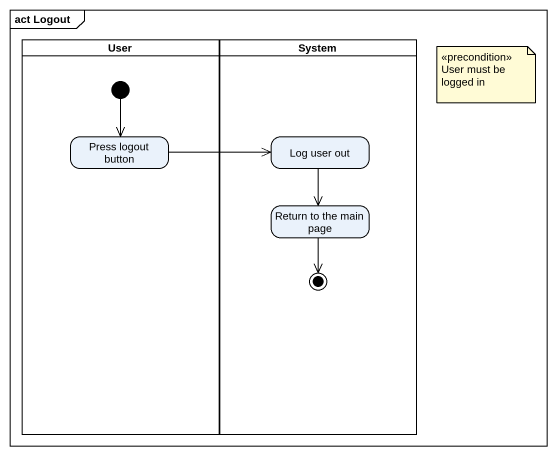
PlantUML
@startuml
mainframe act Logout
hide empty description
state User <<partition>> {
  state "Press logout button" as Press_logout_button
  [*] --> Press_logout_button
}
state System <<partition>> {
  state "Log user out" as Log_user_out
  state "Return to the main page" as Return_to_the_main_page
  Return_to_the_main_page --> [*]
}
Press_logout_button -right-> Log_user_out
Log_user_out --> Return_to_the_main_page
note as N1
  <<precondition>> User must be logged in
end note
@enduml
